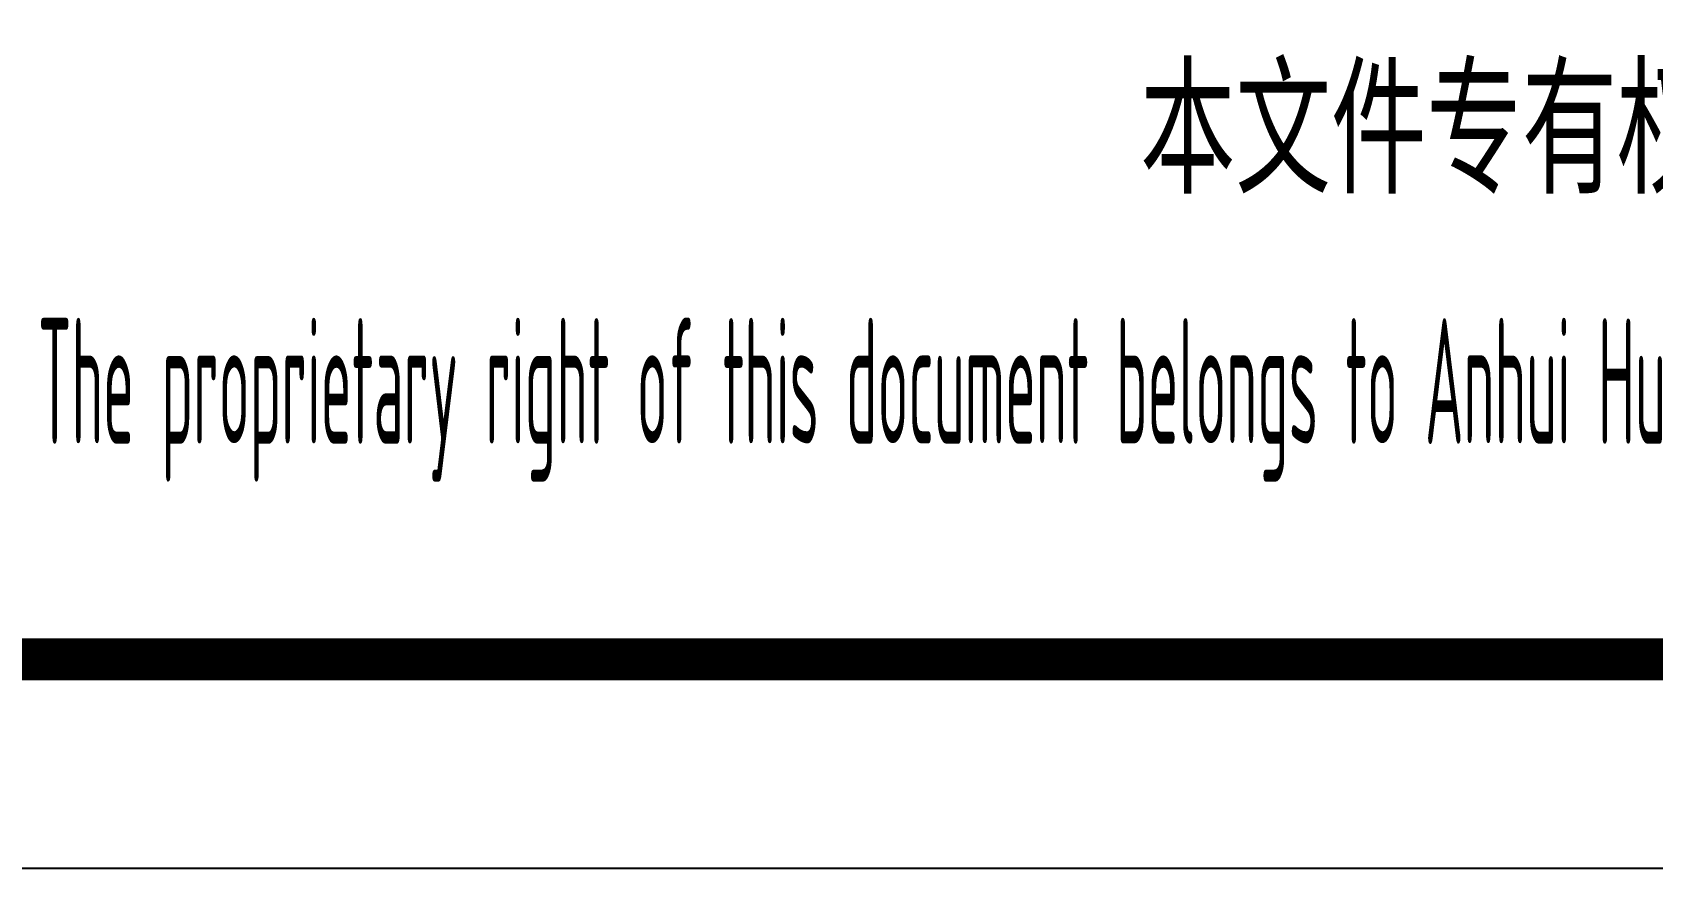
# Model space of a CAD drawing. Extents: x 5026138 to 10158928, y -750500 to -363337.
# Drawn here: x 5030397 to 5034267, y -423454 to -421456 of the extents above; entities that cross this region are included whole.
import ezdxf
from ezdxf.enums import TextEntityAlignment as Align

# ---------------------------------------------------------------- set-up
doc = ezdxf.new("R2010")
doc.units = 0
doc.header["$LTSCALE"] = 1000
doc.header["$MEASUREMENT"] = 0
doc.layers.get('0').update_dxf_attribs({"linetype": 'CONTINUOUS'})
doc.layers.add('图框', color=255, linetype='CONTINUOUS')
doc.styles.add('sceie', font='sceie.shx', dxfattribs={"width": 0.7, "bigfont": 'sceic.shx'})

msp = doc.modelspace()

# ---------------------------------------------------------------- linework, layer by layer
msp.add_line((5028637.6, -422954.1), (5046637.6, -422954.1))
at = {"layer": '图框', "color": 0}
msp.add_lwpolyline([(5026137.6, -423454.1), (5026137.6, -393754.1), (5047137.6, -393754.1), (5047137.6, -423454.1)], close=True, dxfattribs=at)
at = {"layer": '图框', "color": 0, "const_width": 100}
msp.add_lwpolyline([(5028637.6, -422954.1), (5046637.6, -422954.1), (5046637.6, -394254.1), (5028637.6, -394254.1)], close=True, dxfattribs=at)

# ---------------------------------------------------------------- texts
at = {"style": 'sceie'}
for s, width, p in [('本文件专有权属安徽华东化工医药工程有限责任公司所有,未经许可不得复制或转让给第三方', 0.8, (5037637.6, -421710)), ('The proprietary right of this document belongs to Anhui Huadong Chemical And Medical Engineering  Co.,Ltd.  and any replication or transfer to the 3rd. side is forbidden without its permission. ', 0.4, (5036734.5, -422333.6))]:
    msp.add_text(s, height=300, dxfattribs=dict(at, width=width)).set_placement(p, align=Align.MIDDLE)

doc.saveas('drawing.dxf')
